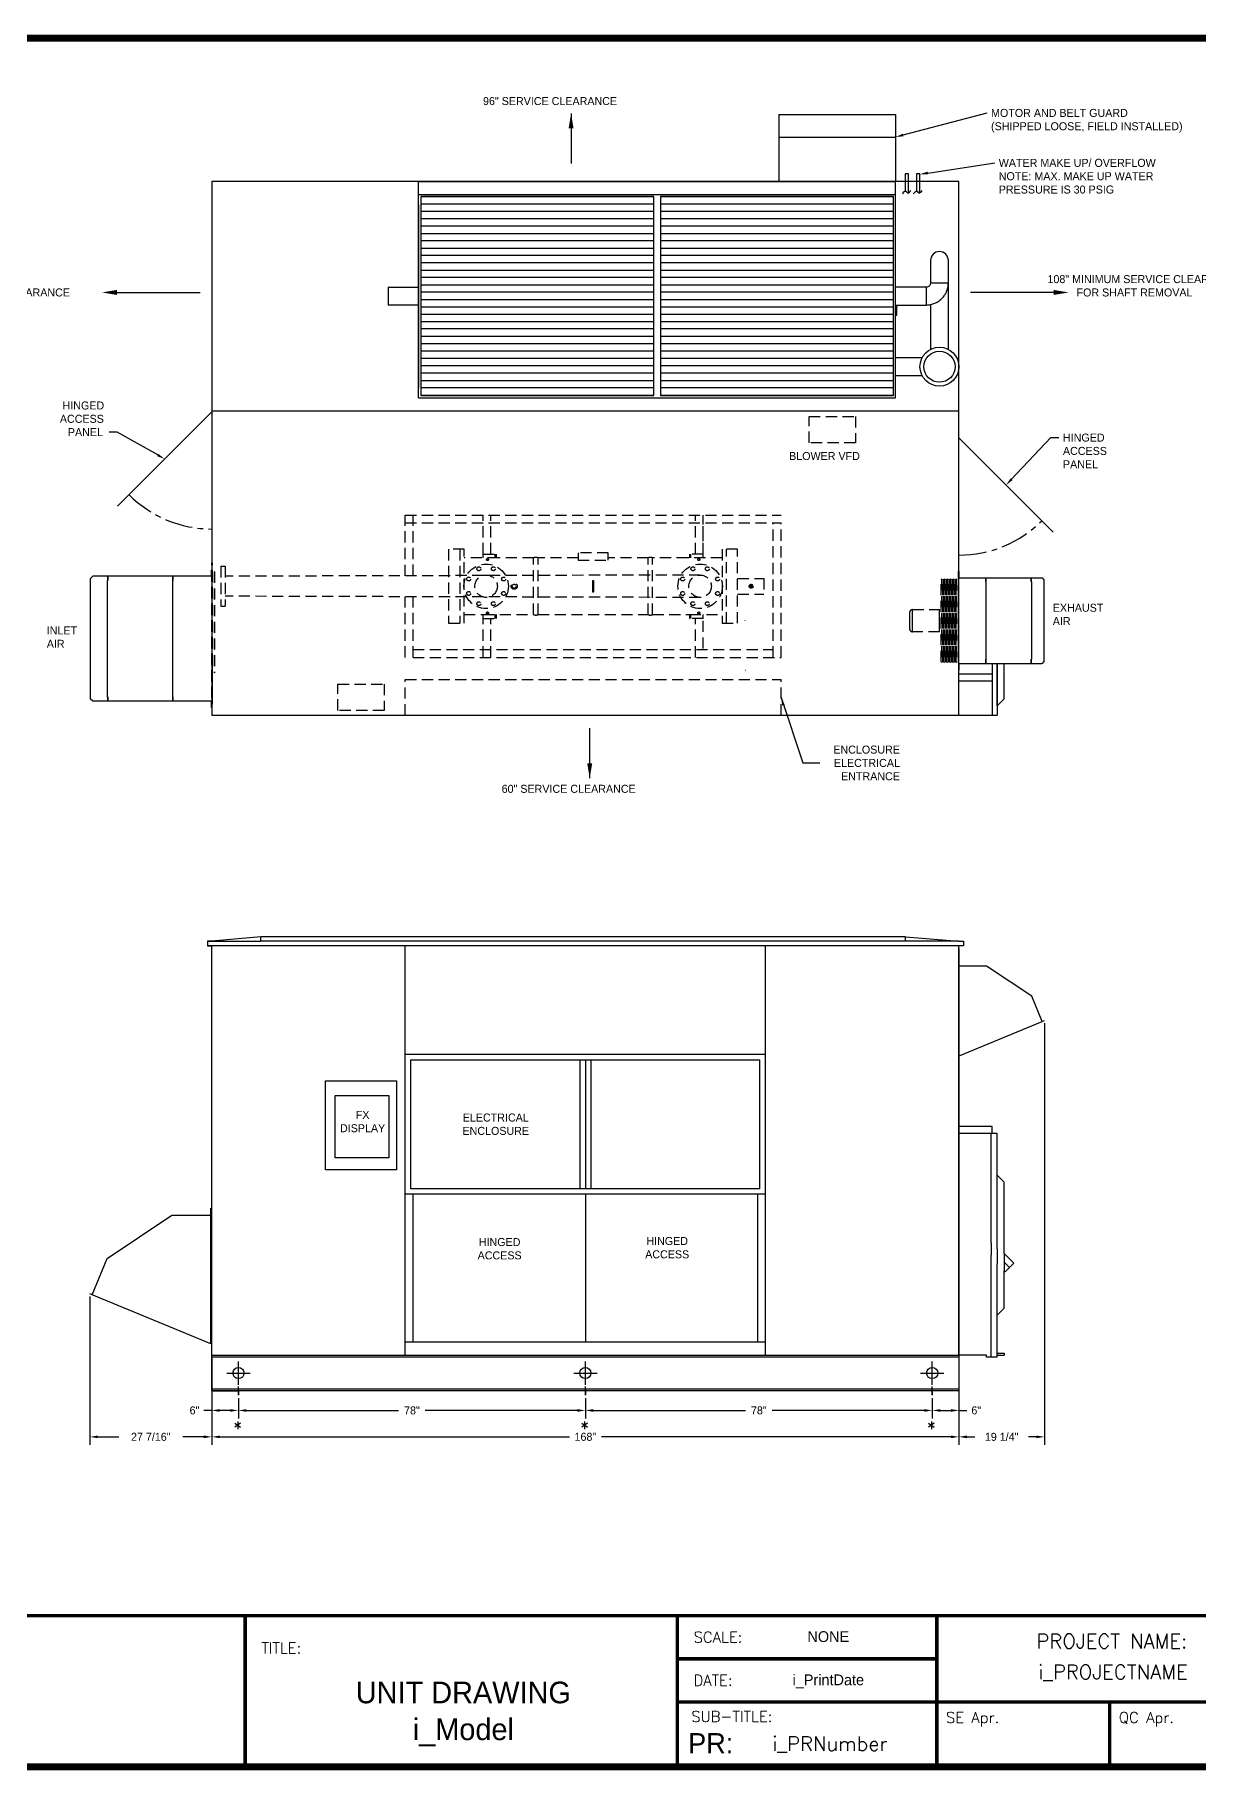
# Model space of a CAD drawing. Header units: inches. Extents: x -268 to 373, y -127 to 277.
# Drawn here: x -51.3 to 210.4, y -118.4 to 272 of the extents above; entities that cross this region are included whole.
import ezdxf
from ezdxf.enums import TextEntityAlignment as Align

# ---------------------------------------------------------------- set-up
doc = ezdxf.new("R2010")
doc.units = ezdxf.units.IN
doc.header["$MEASUREMENT"] = 0
doc.linetypes.add('CENTER', pattern=[2, 1.25, -0.25, 0.25, -0.25])
doc.linetypes.add('HIDDEN', pattern=[0.375, 0.25, -0.125])
doc.layers.get('0').update_dxf_attribs({"color": 10})
doc.styles.add('ROMANS', font='romans.shx', dxfattribs={"height": 0.125})
doc.styles.add('SIMPLEX', font='SIMPLEX')
doc.dimstyles.new('STANDARD$0', dxfattribs={"dimtxt": 1, "dimasz": 1, "dimexe": 0.5, "dimexo": 0.5, "dimgap": 1, "dimtad": 0, "dimtih": 1, "dimtoh": 1, "dimdec": 6, "dimzin": 0, "dimdsep": 46, "dimlunit": 5, "dimtxsty": 'Standard', "dimcen": -0.0625, "dimadec": 0, "dimazin": 0, "dimtfac": 1, "dimtdec": 4, "dimtofl": 0, "dimtmove": 0, "dimatfit": 3, "dimfxl": 1, "dimtolj": 1, "dimtzin": 0, "dimarcsym": 0})

# ---------------------------------------------------------------- blocks, each defined once
blk = doc.blocks.new('*D17')
at = {"color": 0, "lineweight": -2, "ltscale": 5}
for p, q in [((156.54, 66.44), (156.54, -45.21)), ((175.78, 49.62), (175.78, -45.21)), ((158.34, -43.41), (160.16, -43.41)), ((173.98, -43.41), (172.16, -43.41))]:
    blk.add_line(p, q, dxfattribs=at)
at = {"color": 0, "ltscale": 5}
for points in [[(158.34, -43.11), (158.34, -43.71), (156.54, -43.41)], [(173.98, -43.11), (173.98, -43.71), (175.78, -43.41)]]:
    blk.add_solid(points, dxfattribs=at)
at = {"color": 0, "ltscale": 5, "insert": (166.16, -43.41), "char_height": 1.8, "attachment_point": 5}
blk.add_mtext('\\A1;19 1/4"', dxfattribs=at)
blk = doc.blocks.new('*D18')
at = {"color": 0, "lineweight": -2, "ltscale": 5}
for p, q in [((-38.9, -11.84), (-38.9, -45.21)), ((-11.46, -25.69), (-11.46, -45.21)), ((-37.1, -43.41), (-32.38, -43.41)), ((-13.26, -43.41), (-17.98, -43.41))]:
    blk.add_line(p, q, dxfattribs=at)
at = {"color": 0, "ltscale": 5}
for points in [[(-37.1, -43.11), (-37.1, -43.71), (-38.9, -43.41)], [(-13.26, -43.11), (-13.26, -43.71), (-11.46, -43.41)]]:
    blk.add_solid(points, dxfattribs=at)
at = {"color": 0, "ltscale": 5, "insert": (-25.18, -43.41), "char_height": 1.8, "attachment_point": 5}
blk.add_mtext('\\A1;27 7/16"', dxfattribs=at)

msp = doc.modelspace()

# ---------------------------------------------------------------- linework, layer by layer
at = {"color": 1, "ltscale": 5}
for p, q in [((69.33554, 254.25286), (69.33554, 242.97042)), ((156.54495, 238.90519), (-11.45505, 238.90519)), ((-11.45505, 238.90519), (-11.45505, 118.90519)), ((145.22387, 240.6838), (144.49229, 240.6838)), ((144.49229, 240.6838), (144.49229, 236.75221)), ((145.22387, 236.3858), (145.22387, 240.6838)), ((147.74822, 240.6838), (147.01665, 240.6838)), ((147.01665, 240.6838), (147.01665, 236.75221)), ((147.74822, 236.3858), (147.74822, 240.6838)), ((156.54495, 118.90519), (156.54495, 238.90519)), ((-34.33153, 213.98388), (-14.05784, 213.98388)), ((179.42143, 213.98388), (159.14774, 213.98388)), ((-11.45505, 187.14908), (-32.66825, 165.93587)), ((156.54495, 187.28019), (-11.45505, 187.28019)), ((156.54495, 181.28019), (177.75815, 160.06699)), ((-38.7095, 149.67271), (-38.30622, 150.10921)), ((-38.7095, 122.54571), (-38.7095, 149.67271)), ((-38.30622, 150.10921), (-38.2494, 150.10921)), ((-11.51855, 150.17171), (-38.19074, 150.17171)), ((-34.88119, 123.04671), (-34.88119, 149.17171)), ((-34.88082, 123.04671), (-34.88082, 149.17171)), ((-34.83231, 150.10821), (-34.83231, 149.17171)), ((-34.83195, 150.10821), (-34.83231, 150.10821)), ((-34.83231, 149.17171), (-34.83195, 149.17171)), ((-34.83195, 149.17171), (-34.83195, 150.10821)), ((-20.25236, 123.04671), (-20.25236, 149.17171)), ((-20.2518, 123.04671), (-20.2518, 149.17171)), ((-20.234, 150.10821), (-20.234, 149.17171)), ((-20.23345, 150.10821), (-20.23345, 150.10921)), ((-20.23345, 149.17171), (-20.23345, 150.10821)), ((-11.51855, 150.17171), (-11.51855, 151.60921)), ((-11.51855, 150.17171), (-11.51855, 150.10921)), ((-11.45505, 151.60921), (-11.51755, 151.60921)), ((-11.51755, 150.17271), (-11.51755, 151.60921)), ((-11.51755, 150.17271), (-11.45505, 150.17271)), ((-11.45505, 150.17271), (-11.45505, 151.60921)), ((-11.45505, 150.17271), (-11.45505, 122.04571)), ((156.4887, 149.88002), (156.4887, 151.31652)), ((156.4887, 151.31652), (156.5512, 151.31652)), ((156.5512, 149.88002), (156.4887, 149.88002)), ((156.4887, 149.88002), (156.4887, 130.50302)), ((156.5512, 149.88002), (156.5512, 151.31652)), ((156.5522, 151.31652), (156.5522, 149.87902)), ((156.5522, 149.87902), (156.5522, 149.81652)), ((156.5522, 149.81652), (175.14044, 149.81652)), ((156.5522, 149.81552), (162.61281, 149.81552)), ((162.61281, 149.81552), (162.61281, 149.81652)), ((162.61281, 148.87902), (162.61281, 149.81552)), ((162.61337, 149.81552), (172.7974, 149.81552)), ((162.61337, 149.81552), (162.61337, 148.87902)), ((162.63117, 148.87902), (162.63117, 131.50402)), ((162.63172, 148.87902), (162.63172, 131.50402)), ((172.7974, 148.87902), (172.7974, 149.81552)), ((172.7974, 149.81552), (172.79777, 149.81552)), ((172.79777, 148.87902), (172.7974, 148.87902)), ((172.79777, 149.81552), (175.14137, 149.81552)), ((172.79777, 149.81552), (172.79777, 148.87902)), ((172.84627, 148.87902), (172.84627, 131.50402)), ((172.84664, 148.87902), (172.84664, 131.50402)), ((175.14137, 149.81552), (175.19911, 149.81552)), ((175.1991, 149.81652), (175.25593, 149.81652)), ((175.25593, 149.81652), (175.6592, 149.38002)), ((175.6592, 149.38002), (175.6592, 131.00302)), ((-11.26755, 121.42141), (-11.26755, 131.42141)), ((108.4887, 129.06652), (108.5512, 129.06652)), ((156.5512, 130.50302), (156.4887, 130.50302)), ((156.4887, 130.50302), (156.4887, 129.06652)), ((156.4887, 129.06652), (156.5512, 129.06652)), ((156.5512, 130.50302), (156.5512, 129.06652)), ((156.5522, 130.56752), (162.61281, 130.56752)), ((156.5522, 130.50402), (156.5522, 130.56652)), ((156.5522, 130.56652), (175.14044, 130.56652)), ((156.5522, 130.50402), (156.5522, 129.06652)), ((162.61281, 131.50402), (162.61281, 130.56752)), ((162.61281, 130.56752), (162.61281, 130.56652)), ((162.61337, 130.56752), (162.61337, 131.50402)), ((162.61337, 130.56752), (172.7974, 130.56752)), ((172.7974, 131.50402), (172.7974, 130.56752)), ((172.79777, 131.50402), (172.7974, 131.50402)), ((172.7974, 130.56752), (172.79777, 130.56752)), ((172.79777, 130.56752), (172.79777, 131.50402)), ((172.79777, 130.56752), (175.14137, 130.56752)), ((175.14137, 130.56752), (175.19911, 130.56752)), ((175.25593, 130.56652), (175.1991, 130.56652)), ((175.6592, 131.00302), (175.25593, 130.56652)), ((-38.30622, 122.10921), (-38.7095, 122.54571)), ((-38.2494, 122.10921), (-38.30622, 122.10921)), ((-38.19166, 122.11021), (-38.2494, 122.11021)), ((-38.19074, 122.04671), (-38.19074, 122.10921)), ((-11.51855, 122.04671), (-38.19074, 122.04671)), ((-34.83231, 122.11021), (-34.83231, 123.04671)), ((-34.83231, 123.04671), (-34.83195, 123.04671)), ((-34.83195, 122.11021), (-34.83231, 122.11021)), ((-34.83195, 123.04671), (-34.83195, 122.11021)), ((-20.234, 122.11021), (-20.234, 123.04671)), ((-20.23345, 123.04671), (-20.23345, 122.11021)), ((-20.23345, 122.11021), (-20.23345, 122.10921)), ((-11.51855, 122.04671), (-11.51855, 122.10921)), ((-11.51855, 120.60921), (-11.51855, 122.04671)), ((-11.51755, 122.04571), (-11.45505, 122.04571)), ((-11.51755, 122.04571), (-11.51755, 120.60921)), ((-11.45505, 122.04571), (-11.45505, 120.60921)), ((-11.45505, 120.60921), (-11.51755, 120.60921)), ((-11.45505, 118.90519), (156.54495, 118.90519)), ((-11.45505, 118.90519), (156.54495, 118.90519)), ((73.52432, 104.70319), (73.52432, 115.98563)), ((-11.45505, 68.06058), (-12.45505, 68.06058)), ((-12.45505, 68.06058), (-12.45505, 67.06058)), ((-12.45505, 68.06058), (-0.45505, 68.06058)), ((-12.45505, 67.06058), (-11.45505, 67.06058)), ((157.54495, 67.06058), (-12.45505, 67.06058)), ((-0.45505, 69.06058), (-11.45505, 68.06058)), ((-11.45505, -25.06442), (-11.45505, 67.06058)), ((-0.45505, 68.06058), (-0.45505, 69.06058)), ((144.54495, 69.06058), (-0.45505, 69.06058)), ((144.54495, 68.06058), (-0.45505, 68.06058)), ((32.04495, -25.06442), (32.04495, 67.06058)), ((113.04495, -25.06442), (113.04495, 67.06058)), ((144.54495, 68.06058), (144.54495, 69.06058)), ((144.54495, 69.06058), (156.54495, 68.06058)), ((156.54495, 68.06058), (144.54495, 68.06058)), ((156.54495, 68.06058), (157.54495, 68.06058)), ((156.54495, -25.06442), (156.54495, 67.06058)), ((157.54495, 68.06058), (157.54495, 67.06058)), ((162.73156, 62.49371), (156.67095, 62.49371)), ((172.9156, 55.68896), (162.73156, 62.49371)), ((175.25919, 50.03102), (172.9156, 55.68896)), ((156.60745, 42.30521), (175.25919, 50.03102)), ((175.37468, 50.08085), (175.77795, 50.2479)), ((32.04495, 42.64659), (113.04495, 42.64659)), ((33.29495, 41.39659), (111.79495, 41.39659)), ((33.29495, 12.39659), (33.29495, 41.39659)), ((71.29495, 41.39659), (71.29495, 12.39659)), ((72.54495, 41.39659), (72.54495, 12.39659)), ((73.79495, 41.39659), (73.79495, 12.39659)), ((111.79495, 12.39659), (111.79495, 41.39659)), ((111.79495, 12.39659), (33.29495, 12.39659)), ((-11.64255, 6.56308), (-11.64255, 7.99958)), ((113.04495, 11.14659), (32.04495, 11.14659)), ((33.79495, -22.06442), (33.79495, 11.14659)), ((111.29495, -22.06442), (111.29495, 11.14659)), ((-35.01889, -3.31795), (-20.42095, 6.43608)), ((-20.42095, 6.43608), (-11.70605, 6.43608)), ((-11.70605, 6.43608), (-11.70505, 6.43608)), ((-11.64255, 6.43608), (-11.70505, 6.43608)), ((-11.64255, -22.50242), (-11.64255, 6.43608)), ((-38.37824, -11.42814), (-35.01889, -3.31795)), ((-38.49372, -11.3783), (-38.897, -11.21126)), ((-38.4369, -11.40384), (-38.37824, -11.42814)), ((-11.70605, -22.47612), (-38.37824, -11.42814)), ((-11.64255, -22.50242), (-11.70505, -22.50242)), ((32.04495, -22.06442), (113.04495, -22.06442)), ((-11.45505, -25.06442), (156.54495, -25.06442)), ((-11.45505, -33.06442), (-11.45505, -25.06442)), ((-11.45505, -25.43942), (156.54495, -25.43942)), ((156.54495, -25.06442), (156.54495, -33.06442)), ((156.54495, -32.68942), (-11.45505, -32.68942)), ((156.54495, -33.06442), (-11.45505, -33.06442)), ((-11.45505, -33.06442), (-5.45505, -33.06442)), ((-11.45505, -33.68942), (-11.45505, -39.26802)), ((-11.45505, -34.31442), (-11.45505, -45.20749)), ((-5.45505, -34.06442), (-5.45505, -32.06442)), ((-5.45505, -33.06442), (-5.45505, -34.06442)), ((-5.45505, -34.68942), (-5.45505, -39.26802)), ((72.54495, -34.06442), (72.54495, -32.06442)), ((72.54495, -33.06442), (72.54495, -34.06442)), ((72.54495, -34.68942), (72.54495, -39.26802)), ((150.54495, -34.06442), (150.54495, -32.06442)), ((156.54495, -33.06442), (150.54495, -33.06442)), ((150.54495, -33.06442), (150.54495, -34.06442)), ((150.54495, -34.68942), (150.54495, -39.26802)), ((156.54495, -33.68942), (156.54495, -39.26802)), ((156.54495, -34.31442), (156.54495, -45.20749)), ((-11.45505, -37.46802), (-13.25505, -37.46802)), ((-7.25505, -37.46802), (-9.65505, -37.46802)), ((-5.45505, -35.31442), (-5.45505, -39.26802)), ((-3.65505, -37.46802), (30.54495, -37.46802)), ((70.74495, -37.46802), (36.54495, -37.46802)), ((72.54495, -35.31442), (72.54495, -39.26802)), ((74.34495, -37.46802), (108.54495, -37.46802)), ((148.74495, -37.46802), (114.54495, -37.46802)), ((150.54495, -35.31442), (150.54495, -39.26802)), ((152.34495, -37.46802), (154.74495, -37.46802)), ((156.54495, -37.46802), (158.34495, -37.46802)), ((-9.65505, -43.40749), (68.94495, -43.40749)), ((154.74495, -43.40749), (76.14495, -43.40749))]:
    msp.add_line(p, q, dxfattribs=at)
at = {"color": 1, "linetype": 'Continuous'}
for p, q in [((116.06091, 254.03019), (116.06091, 248.93919)), ((116.06091, 254.03019), (142.31091, 254.03019)), ((142.31091, 254.03019), (142.31091, 248.93919)), ((116.06091, 248.93919), (142.31091, 248.93919)), ((116.06091, 248.93919), (116.06091, 238.90519)), ((142.31091, 248.93919), (142.31091, 238.90519)), ((35.06091, 238.90519), (142.31091, 238.90519)), ((35.06091, 236.03019), (35.06091, 238.90519)), ((142.31091, 236.03019), (142.31091, 238.90519)), ((35.06091, 233.78019), (35.06091, 236.03019)), ((35.06091, 236.03019), (142.31091, 236.03019)), ((87.93591, 235.53019), (35.56091, 235.53019)), ((35.56091, 235.53019), (35.56091, 190.78019)), ((87.93591, 235.46005), (35.58417, 235.46005)), ((87.93591, 190.78019), (87.93591, 235.53019)), ((141.81091, 235.53019), (89.43591, 235.53019)), ((89.43591, 235.53019), (89.43591, 190.78019)), ((141.81091, 235.46005), (89.45917, 235.46005)), ((141.81091, 190.78019), (141.81091, 235.53019)), ((142.31091, 233.78019), (142.31091, 236.03019)), ((35.07691, 233.78019), (35.06091, 233.78019)), ((35.06091, 192.53019), (35.06091, 233.78019)), ((35.07691, 192.53019), (35.07691, 233.78019)), ((87.93591, 233.86005), (35.58417, 233.86005)), ((87.93591, 232.17117), (35.58417, 232.17117)), ((87.93591, 230.57117), (35.58417, 230.57117)), ((141.81091, 233.86005), (89.45917, 233.86005)), ((141.81091, 232.17117), (89.45917, 232.17117)), ((141.81091, 230.57117), (89.45917, 230.57117)), ((142.29491, 233.78019), (142.31091, 233.78019)), ((142.29491, 192.53019), (142.29491, 233.78019)), ((142.31091, 192.53019), (142.31091, 233.78019)), ((87.93591, 228.88228), (35.58417, 228.88228)), ((87.93591, 227.19339), (35.58417, 227.19339)), ((141.81091, 228.88228), (89.45917, 228.88228)), ((141.81091, 227.19339), (89.45917, 227.19339)), ((87.93591, 225.59339), (35.58417, 225.59339)), ((87.93591, 223.9045), (35.58417, 223.9045)), ((141.81091, 225.59339), (89.45917, 225.59339)), ((141.81091, 223.9045), (89.45917, 223.9045)), ((87.93591, 222.3045), (35.58417, 222.3045)), ((87.93591, 220.61561), (35.58417, 220.61561)), ((87.93591, 218.92672), (35.58417, 218.92672)), ((141.81091, 222.3045), (89.45917, 222.3045)), ((141.81091, 220.61561), (89.45917, 220.61561)), ((141.81091, 218.92672), (89.45917, 218.92672)), ((150.16991, 221.17111), (150.16991, 218.17111)), ((154.16991, 218.17111), (154.16991, 221.17111)), ((28.18591, 215.15519), (28.18591, 211.15511)), ((28.18591, 215.15519), (35.06091, 215.15519)), ((87.93591, 217.32672), (35.58417, 217.32672)), ((87.93591, 215.63783), (35.58417, 215.63783)), ((141.81091, 217.32672), (89.45917, 217.32672)), ((141.81091, 215.63783), (89.45917, 215.63783)), ((149.18591, 215.15519), (142.31091, 215.15519)), ((149.18591, 215.15519), (149.18591, 211.15511)), ((150.16991, 218.17111), (150.16991, 216.17111)), ((150.16991, 216.17111), (154.16999, 216.17111)), ((154.16991, 216.17111), (154.16991, 218.17111)), ((154.16991, 201.17144), (154.16991, 216.17111)), ((35.06091, 211.15519), (28.18591, 211.15519)), ((87.93591, 214.03783), (35.58417, 214.03783)), ((87.93591, 212.34894), (35.58417, 212.34894)), ((141.81091, 214.03783), (89.45917, 214.03783)), ((141.81091, 212.34894), (89.45917, 212.34894)), ((142.31091, 211.15519), (149.18591, 211.15519)), ((142.56091, 210.90519), (142.31091, 210.90519)), ((142.56091, 208.90519), (142.56091, 210.90519)), ((150.16991, 211.25675), (150.16991, 201.17134)), ((87.93591, 210.66005), (35.58417, 210.66005)), ((87.93591, 209.06005), (35.58417, 209.06005)), ((87.93591, 207.37117), (35.58417, 207.37117)), ((141.81091, 210.66005), (89.45917, 210.66005)), ((141.81091, 209.06005), (89.45917, 209.06005)), ((141.81091, 207.37117), (89.45917, 207.37117)), ((142.31091, 208.90519), (142.56091, 208.90519)), ((87.93591, 205.77117), (35.58417, 205.77117)), ((87.93591, 204.08228), (35.58417, 204.08228)), ((141.81091, 205.77117), (89.45917, 205.77117)), ((141.81091, 204.08228), (89.45917, 204.08228)), ((87.93591, 202.39339), (35.58417, 202.39339)), ((87.93591, 200.79339), (35.58417, 200.79339)), ((87.93591, 199.1045), (35.58417, 199.1045)), ((141.81091, 202.39339), (89.45917, 202.39339)), ((141.81091, 200.79339), (89.45917, 200.79339)), ((141.81091, 199.1045), (89.45917, 199.1045)), ((148.27885, 199.28019), (142.31091, 199.28019)), ((87.93591, 197.5045), (35.58417, 197.5045)), ((87.93591, 195.81561), (35.58417, 195.81561)), ((141.81091, 197.5045), (89.45917, 197.5045)), ((141.81091, 195.81561), (89.45917, 195.81561)), ((142.31091, 195.28019), (148.27885, 195.28019)), ((35.06091, 190.28019), (35.06091, 192.53019)), ((35.07691, 192.53019), (35.06091, 192.53019)), ((87.93591, 194.12672), (35.58417, 194.12672)), ((87.93591, 192.52672), (35.58417, 192.52672)), ((141.81091, 194.12672), (89.45917, 194.12672)), ((141.81091, 192.52672), (89.45917, 192.52672)), ((142.29491, 192.53019), (142.31091, 192.53019)), ((142.31091, 190.28019), (142.31091, 192.53019)), ((35.06091, 190.28019), (142.31091, 190.28019)), ((35.56091, 190.78019), (87.93591, 190.78019)), ((87.93591, 190.83783), (35.58417, 190.83783)), ((89.43591, 190.78019), (141.81091, 190.78019)), ((141.81091, 190.83783), (89.45917, 190.83783))]:
    msp.add_line(p, q, dxfattribs=at)
at = {"color": 1, "linetype": 'HIDDEN', "ltscale": 10}
for p, q in [((122.88376, 186.10925), (133.26354, 186.10925)), ((122.88376, 180.18227), (122.88376, 186.10925)), ((133.26354, 186.10925), (133.26354, 180.18227)), ((133.26354, 180.18227), (122.88376, 180.18227)), ((32.04495, 163.90519), (116.54495, 163.90519)), ((32.04495, 150.25871), (32.04495, 163.90519)), ((32.04495, 162.15519), (116.54495, 162.15519)), ((33.79495, 150.26318), (33.79495, 163.90519)), ((49.54495, 155.15519), (49.54495, 163.90519)), ((51.29495, 155.15519), (51.29495, 163.90519)), ((97.29495, 155.15519), (97.29495, 163.90519)), ((99.04495, 154.28019), (99.04495, 163.90519)), ((99.04495, 155.15519), (99.04495, 163.90519)), ((114.79495, 131.90519), (114.79495, 162.15519)), ((116.54495, 131.90519), (116.54495, 162.15519)), ((41.79495, 156.21769), (41.79495, 139.59269)), ((45.29495, 156.21769), (41.79495, 156.21769)), ((44.29495, 156.21769), (44.29495, 139.59269)), ((45.29495, 139.59269), (45.29495, 156.21769)), ((103.29495, 156.21769), (103.29495, 139.59269)), ((106.79495, 156.21769), (103.29495, 156.21769)), ((104.29495, 139.59269), (104.29495, 156.21769)), ((106.79495, 139.59269), (106.79495, 156.21769)), ((-11.45505, 126.42141), (-11.45505, 153.17141)), ((-11.26755, 153.17141), (-11.45505, 153.17141)), ((-11.26755, 126.42141), (-11.26755, 153.17141)), ((-9.45505, 152.40519), (-9.45505, 143.40519)), ((-9.45505, 152.40519), (-8.45505, 152.40519)), ((-8.45505, 152.40519), (-8.45505, 143.40519)), ((53.01395, 154.28019), (45.29495, 154.28019)), ((49.54495, 154.28019), (49.54495, 155.15519)), ((49.54495, 155.15519), (52.54495, 155.15519)), ((52.29495, 154.28019), (52.29495, 155.15519)), ((52.54495, 154.28019), (52.54495, 155.15519)), ((60.91995, 154.28019), (53.01395, 154.28019)), ((60.91995, 141.53019), (60.91995, 154.28019)), ((61.91995, 141.53019), (61.91995, 154.28019)), ((70.91995, 154.28019), (61.91995, 154.28019)), ((70.92245, 155.43519), (70.91995, 153.78019)), ((70.91995, 153.78019), (77.66995, 153.78019)), ((77.67245, 155.43519), (70.92245, 155.43519)), ((77.66995, 153.78019), (77.67245, 155.43519)), ((86.66995, 154.28019), (77.66995, 154.28019)), ((86.66995, 141.53019), (86.66995, 154.28019)), ((95.57595, 154.28019), (87.66995, 154.28019)), ((87.66995, 141.53019), (87.66995, 154.28019)), ((103.29495, 154.28019), (95.57595, 154.28019)), ((96.04495, 154.28019), (96.04495, 155.15519)), ((99.04495, 155.15519), (96.04495, 155.15519)), ((96.29495, 154.28019), (96.29495, 155.15519)), ((99.04495, 154.28019), (99.04495, 155.15519)), ((-11.45505, 122.75277), (-11.45505, 149.50277)), ((-11.26755, 149.50277), (-11.45505, 149.50277)), ((-11.26755, 122.75277), (-11.26755, 149.50277)), ((-10.83005, 151.17141), (-10.95505, 151.17141)), ((-10.95505, 151.17141), (-10.95505, 128.42141)), ((-10.83005, 151.17141), (-10.83005, 128.42141)), ((98.35745, 150.42819), (-8.45505, 150.15519)), ((74.16995, 149.15519), (74.16995, 146.65519)), ((74.41995, 149.15519), (74.16995, 149.15519)), ((74.41995, 146.65519), (74.41995, 149.15519)), ((106.79495, 149.65519), (112.67495, 149.65519)), ((112.67495, 149.65519), (112.67495, 146.15519)), ((152.57933, 130.87552), (152.57933, 149.43802)), ((152.63558, 149.43802), (152.63558, 130.87552)), ((152.91683, 130.87552), (152.91683, 149.43802)), ((152.97308, 149.43802), (152.97308, 130.87552)), ((153.25433, 130.87552), (153.25433, 149.43802)), ((153.31058, 149.43802), (153.31058, 130.87552)), ((153.59183, 130.87552), (153.59183, 149.43802)), ((153.64808, 149.43802), (153.64808, 130.87552)), ((153.92933, 130.87552), (153.92933, 149.43802)), ((153.98558, 149.43802), (153.98558, 130.87552)), ((154.26683, 130.87552), (154.26683, 149.43802)), ((154.32308, 149.43802), (154.32308, 130.87552)), ((154.60433, 130.87552), (154.60433, 149.43802)), ((154.66058, 149.43802), (154.66058, 130.87552)), ((154.94183, 130.87552), (154.94183, 149.43802)), ((154.99808, 149.43802), (154.99808, 130.87552)), ((155.27933, 130.87552), (155.27933, 149.43802)), ((155.33558, 149.43802), (155.33558, 130.87552)), ((155.61683, 130.87552), (155.61683, 149.43802)), ((155.67308, 149.43802), (155.67308, 130.87552)), ((155.95433, 130.87552), (155.95433, 149.43802)), ((156.01058, 149.43802), (156.01058, 130.87552)), ((156.54495, 149.66302), (156.4887, 149.66302)), ((156.4887, 130.65052), (156.4887, 149.66302)), ((156.54495, 130.65052), (156.54495, 149.66302)), ((98.35745, 145.38219), (-8.45505, 145.65519)), ((32.04495, 131.90519), (32.04495, 145.55168)), ((33.79495, 131.90519), (33.79495, 145.54721)), ((74.16995, 146.65519), (74.41995, 146.65519)), ((106.79495, 146.15519), (112.67495, 146.15519)), ((-9.45505, 143.40519), (-8.45505, 143.40519)), ((45.29495, 141.53019), (49.54495, 141.53019)), ((49.54495, 140.65519), (49.54495, 141.53019)), ((49.54495, 141.53019), (60.92012, 141.53019)), ((49.54495, 140.65519), (52.54495, 140.65519)), ((49.54495, 131.90519), (49.54495, 140.65519)), ((51.29495, 131.90519), (51.29495, 140.65519)), ((52.29495, 140.65519), (52.29495, 141.53019)), ((52.54495, 140.65519), (52.54495, 141.53019)), ((61.91995, 141.53019), (86.66995, 141.53019)), ((87.66995, 141.53019), (96.04495, 141.53019)), ((96.04495, 140.65519), (96.04495, 141.53019)), ((96.04495, 141.53019), (103.29495, 141.53019)), ((99.04495, 140.65519), (96.04495, 140.65519)), ((96.29495, 140.65519), (96.29495, 141.53019)), ((97.29495, 131.90519), (97.29495, 140.65519)), ((99.04495, 140.65519), (99.04495, 141.53019)), ((99.04495, 133.90519), (99.04495, 141.53019)), ((145.4637, 141.98489), (145.4637, 140.15677)), ((146.1387, 142.65989), (152.2137, 142.65989)), ((146.1387, 140.15677), (146.1387, 142.65989)), ((152.2137, 140.15677), (152.2137, 142.65989)), ((-11.45505, 139.79409), (-11.45505, 139.79873)), ((-11.45505, 139.79873), (-11.45505, 139.79641)), ((-11.45505, 139.79641), (-11.45505, 139.77785)), ((-11.45505, 139.79641), (-11.45505, 139.79409)), ((-11.45505, 139.77785), (-11.45505, 139.78713)), ((-11.45505, 139.78713), (-11.45505, 139.78713)), ((-11.45505, 139.78713), (-11.45505, 139.77785)), ((41.79495, 139.59269), (45.29495, 139.59269)), ((103.29495, 139.59269), (106.79495, 139.59269)), ((108.4887, 140.15677), (108.4887, 140.19152)), ((108.4887, 140.15677), (108.4887, 140.15677)), ((145.4637, 140.15677), (145.4637, 138.32864)), ((146.1387, 137.65364), (146.1387, 140.15677)), ((152.2137, 137.65364), (146.1387, 137.65364)), ((152.2137, 137.65364), (152.2137, 140.15677)), ((156.4887, 140.15677), (156.4887, 140.19152)), ((156.4887, 140.15677), (156.4887, 140.15677)), ((-11.45505, 136.12777), (-11.45505, 136.10921)), ((33.79495, 133.65519), (114.79495, 133.65519)), ((33.79495, 131.90519), (116.54495, 131.90519)), ((156.54495, 130.65052), (156.4887, 130.65052)), ((-11.26755, 126.42141), (-11.45505, 126.42141)), ((-10.83005, 128.42141), (-10.95505, 128.42141)), ((32.04495, 126.90519), (116.54495, 126.90519)), ((32.04495, 118.90519), (32.04495, 126.90519)), ((116.54495, 118.90519), (116.54495, 126.90519)), ((-11.26755, 122.75277), (-11.45505, 122.75277)), ((-11.64255, -21.40817), (-11.64255, 5.34183)), ((-11.64255, -21.40817), (-11.64255, 5.34183)), ((-11.45505, 5.34183), (-11.64255, 5.34183)), ((-11.64255, -21.40817), (-11.64255, 5.34183)), ((-11.45505, 5.34183), (-11.64255, 5.34183)), ((-11.45505, -21.40817), (-11.45505, 5.34183)), ((-11.45505, -21.40817), (-11.45505, 5.34183)), ((-11.45505, -21.40817), (-11.45505, 5.34183)), ((-11.64255, -8.03317), (-11.64255, -7.99619)), ((-11.64255, -8.03317), (-11.64255, -7.99619)), ((-11.64255, -8.03317), (-11.64255, -7.99619)), ((-11.64255, -8.03317), (-11.64255, -8.03317)), ((-11.64255, -8.03317), (-11.64255, -8.03317)), ((-11.64255, -8.03317), (-11.64255, -8.03317)), ((-11.45505, -21.40817), (-11.64255, -21.40817)), ((-11.45505, -21.40817), (-11.64255, -21.40817)), ((-11.45505, -21.40817), (-11.64255, -21.40817)), ((47.79495, -25.06442), (97.29495, -25.06442)), ((47.79495, -25.06442), (97.29495, -25.06442))]:
    msp.add_line(p, q, dxfattribs=at)
at = {"color": 1}
for p, q in [((164.01284, 130.56752), (164.01284, 118.90519)), ((165.12378, 130.56752), (165.12378, 118.90519)), ((165.12378, 121.03988), (165.12378, 130.56752)), ((166.69597, 122.61207), (166.69597, 130.56752)), ((164.01284, 128.11472), (156.54495, 128.11472)), ((164.01284, 126.54254), (156.54495, 126.54254)), ((166.69597, 122.61207), (165.12378, 121.03988)), ((108.54495, 118.90519), (117.12378, 118.90519)), ((156.54495, 118.90519), (165.12378, 118.90519)), ((164.01284, 26.38046), (156.54495, 26.38046)), ((165.12378, 24.85253), (156.54495, 24.85253)), ((163.77891, 0.21179), (163.77891, 24.85253)), ((164.01284, 24.85253), (164.01284, 26.38046)), ((165.12378, -1.13307), (165.12378, 24.85253)), ((166.69597, 13.84722), (165.12378, 15.41941)), ((166.69597, -2.15308), (166.69597, 13.84722)), ((163.77891, 0.21179), (163.77891, -2.56747)), ((163.77891, -25.45747), (163.77891, -2.56747)), ((165.12378, -1.13307), (165.12378, -4.47186)), ((168.91186, -4.36897), (166.69597, -2.15308)), ((166.69597, -2.15308), (166.69597, -6.04405)), ((165.12378, -25.45747), (165.12378, -4.47186)), ((167.93911, -5.34172), (166.69597, -4.09857)), ((166.69597, -14.45215), (166.69597, -6.04405)), ((166.96637, -6.31446), (166.69597, -6.04405)), ((168.91186, -4.36897), (166.96637, -6.31446)), ((166.69597, -14.45215), (165.12378, -16.02434)), ((-5.45505, -31.68942), (-5.45505, -26.43942)), ((72.54495, -31.68942), (72.54495, -26.43942)), ((150.54495, -31.68942), (150.54495, -26.43942)), ((162.7655, -25.06442), (156.54495, -25.06442)), ((162.7655, -25.45747), (162.7655, -25.06442)), ((165.12378, -25.45747), (162.7655, -25.45747)), ((165.12378, -24.59296), (166.69597, -24.59296)), ((165.12378, -25.06442), (166.69597, -25.06442)), ((166.69597, -24.59296), (166.69597, -25.06442)), ((-8.08005, -29.06442), (-2.83005, -29.06442)), ((69.91995, -29.06442), (75.16995, -29.06442)), ((147.91995, -29.06442), (153.16995, -29.06442))]:
    msp.add_line(p, q, dxfattribs=at)
at = {"ltscale": 5}
for p, q in [((116.54495, 122.90519), (121.48176, 108.16487)), ((121.48176, 108.16487), (125.27591, 108.16487)), ((14.09506, 36.63092), (30.09506, 36.63092)), ((14.09506, 16.63092), (14.09506, 36.63092)), ((30.09506, 36.63092), (30.09506, 18.63092)), ((16.3164, 33.33816), (28.3164, 33.33816)), ((16.3164, 19.33816), (16.3164, 33.33816)), ((28.3164, 33.33816), (28.3164, 19.33816)), ((30.09506, 16.63092), (14.09506, 16.63092)), ((28.3164, 19.33816), (16.3164, 19.33816)), ((30.09506, 18.63092), (30.09506, 16.63092)), ((72.54495, 11.14659), (72.54495, -22.06442))]:
    msp.add_line(p, q, dxfattribs=at)
at = {"lineweight": 30}
for p, q in [((-3.95055, -117.62395), (-3.95055, -83.60395)), ((93.24945, -83.60395), (287.64945, -83.60395)), ((93.24945, -117.62395), (93.24945, -83.60395)), ((151.56945, -83.60395), (151.56945, -117.62395)), ((151.56945, -93.32395), (93.24945, -93.32395)), ((287.64945, -103.04395), (93.24945, -103.04395)), ((190.44945, -103.04395), (190.44945, -117.62395))]:
    msp.add_line(p, q, dxfattribs=at)
at = {"const_width": 1.5552}
msp.add_lwpolyline([(-256.67055, -117.62395), (365.40945, -117.62395), (365.40945, 271.17605), (-256.67055, 271.17605), (-256.67055, -117.62395)], dxfattribs=at)
at = {"color": 1, "ltscale": 5}
for points in [[(144.01957, 249.3977), (162.87503, 254.36449)], [(149.52508, 240.84602), (164.60322, 243.13417)], [(-23.62898, 177.42762), (-32.72343, 182.5637), (-34.52343, 182.5637)], [(168.38851, 171.98123), (177.24207, 181.3407), (179.04207, 181.3407)]]:
    msp.add_lwpolyline(points, dxfattribs=at)
at = {"color": 1, "linetype": 'HIDDEN', "ltscale": 10}
for points in [[(-11.45505, 136.12777), (-11.45505, 136.12545), (-11.45505, 136.13009)], [(-11.45505, 136.10921), (-11.45505, 136.11849), (-11.45505, 136.11849)], [(16.90517, 125.91764), (27.28495, 125.91764), (27.28495, 119.99066), (16.90517, 119.99066)]]:
    msp.add_lwpolyline(points, close=True, dxfattribs=at)
at = {"lineweight": 30, "const_width": 0.7776}
for points in [[(365.40945, -83.60395), (-101.15055, -83.60395), (-101.15055, -117.62395)], [(-3.95055, -83.60395), (-3.95055, -117.62395)], [(93.24945, -83.60395), (93.24945, -117.62395)], [(151.56945, -83.60395), (151.56945, -117.62395)], [(151.56945, -93.32395), (93.24945, -93.32395)], [(287.64945, -103.04395), (93.24945, -103.04395)], [(190.44945, -103.04395), (190.44945, -117.62395)]]:
    msp.add_lwpolyline(points, dxfattribs=at)
at = {"color": 1, "linetype": 'Continuous'}
for radius in [4.375, 3.5]:
    msp.add_circle((152.16995, 197.28019), radius, dxfattribs=at)
at = {"color": 1, "linetype": 'HIDDEN', "ltscale": 10}
for centre, radius in [((50.23245, 147.90519), 5), ((48.60645, 151.83119), 0.44), ((50.54495, 153.90519), 0.225), ((51.85845, 151.83119), 0.44), ((98.35745, 147.90519), 5), ((96.73145, 151.83119), 0.44), ((98.04495, 153.90519), 0.225), ((99.98345, 151.83119), 0.44), ((46.30645, 149.53119), 0.44), ((50.23245, 147.90519), 2.523), ((54.15845, 149.53119), 0.44), ((56.54495, 147.90519), 0.6875), ((56.54495, 147.90519), 0.45), ((94.43145, 149.53119), 0.44), ((98.35745, 147.90519), 2.523), ((102.28345, 149.53119), 0.44), ((109.82495, 147.90519), 0.4375), ((46.30645, 146.27919), 0.44), ((54.15845, 146.27919), 0.44), ((94.43145, 146.27919), 0.44), ((102.28345, 146.27919), 0.44), ((109.82495, 147.90519), 0.2075), ((48.60645, 143.97919), 0.44), ((50.54495, 141.90519), 0.225), ((51.85845, 143.97919), 0.44), ((96.73145, 143.97919), 0.44), ((98.04495, 141.90519), 0.225), ((99.98345, 143.97919), 0.44)]:
    msp.add_circle(centre, radius, dxfattribs=at)
at = {"color": 1, "ltscale": 5}
for centre in [(-5.45505, -29.06442), (72.54495, -29.06442), (150.54495, -29.06442)]:
    msp.add_circle(centre, 1.25, dxfattribs=at)
at = {"color": 1, "linetype": 'Continuous'}
msp.add_arc((152.16991, 221.17111), 2, 0, 180, dxfattribs=at)
at = {"color": 1, "linetype": 'CENTER', "ltscale": 5}
for centre, start, end in [((-11.45505, 187.14908), 225, 270), ((156.54495, 181.28019), 270, 315)]:
    msp.add_arc(centre, 26.3684, start, end, dxfattribs=at)
at = {"color": 1, "linetype": 'HIDDEN', "ltscale": 10}
for centre, radius, start, end in [((61.41995, 153.34384), 1.06149, 61.8983994, 118.1016006), ((87.16995, 152.96118), 1.4106, 69.2396566, 110.7603434), ((152.60745, 149.43802), 0.02813, 0, 180), ((152.94495, 149.43802), 0.02813, 0, 180), ((153.28245, 149.43802), 0.02813, 0, 180), ((153.61995, 149.43802), 0.02813, 0, 180), ((153.95745, 149.43802), 0.02813, 0, 180), ((154.29495, 149.43802), 0.02813, 0, 180), ((154.63245, 149.43802), 0.02813, 0, 180), ((154.96995, 149.43802), 0.02813, 0, 180), ((155.30745, 149.43802), 0.02813, 0, 180), ((155.64495, 149.43802), 0.02813, 0, 180), ((155.98245, 149.43802), 0.02813, 0, 180), ((61.42003, 142.7044), 1.2762, 246.9301186, 293.0618417), ((87.16995, 142.54892), 1.13482, 243.8578794, 296.1421206), ((146.1387, 141.98489), 0.675, 90, 180), ((146.1387, 138.32864), 0.675, 180, 270), ((152.60745, 130.87552), 0.02813, 180, 0), ((152.94495, 130.87552), 0.02813, 180, 0), ((153.28245, 130.87552), 0.02813, 180, 0), ((153.61995, 130.87552), 0.02813, 180, 0), ((153.95745, 130.87552), 0.02813, 180, 0), ((154.29495, 130.87552), 0.02813, 180, 0), ((154.63245, 130.87552), 0.02813, 180, 0), ((154.96995, 130.87552), 0.02813, 180, 0), ((155.30745, 130.87552), 0.02813, 180, 0), ((155.64495, 130.87552), 0.02813, 180, 0), ((155.98245, 130.87552), 0.02813, 180, 0)]:
    msp.add_arc(centre, radius, start, end, dxfattribs=at)
at = {"color": 1, "ltscale": 5}
for centre, radius, start, end in [((-38.18822, 150.11054), 0.06123, 92.3554853, 182.1760952), ((-34.83135, 150.10825), 0.000964, 92.3554853, 182.1760952), ((-34.83108, 150.10838), 0.000884, 110.6112167, 191.2782893), ((-20.23314, 150.10838), 0.000884, 110.6112172, 191.2782894), ((162.6125, 149.8157), 0.000884, 348.7217105, 69.3887829), ((172.79681, 149.81556), 0.000964, 357.8239048, 87.6445143), ((172.79653, 149.8157), 0.000884, 348.7217105, 69.3887829), ((175.1404, 149.81556), 0.000964, 357.8239048, 87.6445143), ((162.6125, 130.56735), 0.000884, 290.6112171, 11.2782895), ((172.79681, 130.56749), 0.000964, 272.3554857, 2.1760952), ((172.79653, 130.56735), 0.000884, 290.6112171, 11.2782895), ((175.1404, 130.56749), 0.000964, 272.3554857, 2.1760952), ((-38.18822, 122.10789), 0.06123, 177.8239048, 267.6445147), ((-38.1907, 122.11018), 0.000964, 177.8239048, 267.6445147), ((-34.83135, 122.11018), 0.000964, 177.8239048, 267.6445147), ((-34.83108, 122.11004), 0.000884, 168.7217107, 249.3887833), ((-20.23314, 122.11004), 0.000884, 168.7217106, 249.3887828)]:
    msp.add_arc(centre, radius, start, end, dxfattribs=at)
for points, knots in [([(143.92067, 236.13575), (143.89734, 236.43881), (144.59287, 237.07198), (145.0454, 236.05702), (145.6072, 236.63999), (145.75586, 236.90214)], [0, 0, 0, 0, 0.911873942, 1.455399823, 2.359498146, 2.359498146, 2.359498146, 2.359498146]), ([(146.44502, 236.13575), (146.42169, 236.43881), (147.11722, 237.07198), (147.56975, 236.05702), (148.13155, 236.63999), (148.28021, 236.90214)], [0, 0, 0, 0, 0.911873942, 1.455399823, 2.359498146, 2.359498146, 2.359498146, 2.359498146]), ([(-11.45505, 150.17271), (-11.45581, 150.16529), (-11.45732, 150.15049), (-11.46906, 150.13097), (-11.48619, 150.11661), (-11.50386, 150.10998), (-11.51488, 150.1094), (-11.51855, 150.10921)], [0, 0, 0, 0, 0.223049751, 0.445131334, 0.667212557, 0.889293597, 1, 1, 1, 1]), ([(156.4887, 149.88002), (156.48946, 149.87261), (156.49097, 149.8578), (156.50271, 149.83829), (156.51984, 149.82392), (156.53751, 149.81729), (156.54853, 149.81672), (156.5522, 149.81652)], [0, 0, 0, 0, 0.223049751, 0.445131334, 0.667212557, 0.889293597, 1, 1, 1, 1]), ([(156.4887, 130.50302), (156.48946, 130.51044), (156.49097, 130.52524), (156.50271, 130.54476), (156.51984, 130.55912), (156.53751, 130.56576), (156.54853, 130.56633), (156.5522, 130.56652)], [0, 0, 0, 0, 0.223049751, 0.445131334, 0.667212557, 0.889293597, 1, 1, 1, 1]), ([(-11.45505, 122.04571), (-11.45581, 122.05313), (-11.45732, 122.06793), (-11.46906, 122.08745), (-11.48619, 122.10181), (-11.50386, 122.10844), (-11.51488, 122.10902), (-11.51855, 122.10921)], [0, 0, 0, 0, 0.223049751, 0.445131334, 0.667212557, 0.889293597, 1, 1, 1, 1])]:
    msp.add_open_spline(points, degree=3, knots=knots, dxfattribs=at)
at = {"color": 1, "linetype": 'Continuous'}
for points, knots in [([(149.18591, 211.15519), (149.56587, 211.15848), (149.88105, 211.19382), (150.21183, 211.26581), (150.51728, 211.33229), (150.83605, 211.43001), (151.13203, 211.55518), (151.38345, 211.66151), (151.61842, 211.78763), (151.84699, 211.93341), (152.00937, 212.03697), (152.16851, 212.15044), (152.31901, 212.27158), (152.48798, 212.40758), (152.64605, 212.55323), (152.79472, 212.71053), (152.9894, 212.91652), (153.16797, 213.14249), (153.32578, 213.37703), (153.48651, 213.61589), (153.62571, 213.86366), (153.74252, 214.1298), (153.87439, 214.43023), (153.97773, 214.75408), (154.04871, 215.06531), (154.12999, 215.42164), (154.16884, 215.76144), (154.16991, 216.17111)], [0, 0, 0, 0, 0.132188095, 0.132188095, 0.132188095, 0.254254776, 0.254254776, 0.254254776, 0.357946984, 0.357946984, 0.357946984, 0.43161097, 0.43161097, 0.43161097, 0.514315633, 0.514315633, 0.514315633, 0.622621365, 0.622621365, 0.622621365, 0.732924826, 0.732924826, 0.732924826, 0.857441078, 0.857441078, 0.857441078, 1, 1, 1, 1]), ([(149.98419, 215.57438), (149.9375, 215.50767), (149.88403, 215.44891), (149.8219, 215.39642), (149.74478, 215.33128), (149.65433, 215.27579), (149.56346, 215.23599)], [0.4039642275, 0.4039642275, 0.4039642275, 0.4039642275, 0.5590347914, 0.5590347914, 0.5590347914, 0.7514979483, 0.7514979483, 0.7514979483, 0.7514979483])]:
    msp.add_open_spline(points, degree=3, knots=knots, dxfattribs=at)
for points in [[(149.56346, 215.23599), (149.44612, 215.18459), (149.32807, 215.15932), (149.18591, 215.15519)], [(150.11538, 215.82946), (150.0842, 215.74145), (150.03885, 215.65247), (149.98419, 215.57438)], [(150.16991, 216.17111), (150.1705, 216.04366), (150.15357, 215.93728), (150.11538, 215.82946)]]:
    msp.add_open_spline(points, degree=3, dxfattribs=at)
at = {"color": 1, "ltscale": 5}
for points in [[(-11.51755, 150.17271), (-11.51855, 150.17171)], [(156.5512, 149.88002), (156.5522, 149.87902)], [(156.5512, 130.50302), (156.5522, 130.50402)], [(-11.51755, 122.04571), (-11.51855, 122.04671)], [(-11.70505, -22.50242), (-11.70605, -22.47612)]]:
    msp.add_open_spline(points, degree=1, dxfattribs=at)
for points in [[(69.90031, 250.86421), (69.33554, 254.25286), (68.77076, 250.86421)], [(144.09599, 249.10759), (142.27895, 248.93919), (143.94316, 249.6878)], [(149.57009, 240.54942), (147.74545, 240.57596), (149.48007, 241.14263)], [(-32.74288, 214.54865), (-36.13153, 213.98388), (-32.74288, 213.4191)], [(-34.33153, 214.28388), (-36.13153, 213.98388), (-34.33153, 213.68388)], [(177.83278, 213.4191), (181.22143, 213.98388), (177.83278, 214.54865)], [(179.42143, 214.28388), (181.22143, 213.98388), (179.42143, 213.68388)], [(-23.48145, 177.68884), (-22.06165, 176.54247), (-23.7765, 177.1664)], [(168.60645, 171.77507), (167.15155, 170.67359), (168.17057, 172.18739)], [(116.80946, 121.09964), (116.54495, 122.90519), (117.38075, 121.28302)], [(72.95954, 108.09184), (73.52432, 104.70319), (74.08909, 108.09184)], [(-9.65505, -37.16802), (-9.65505, -37.76802), (-11.45505, -37.46802)], [(-7.25505, -37.16802), (-7.25505, -37.76802), (-5.45505, -37.46802)], [(-3.65505, -37.16802), (-3.65505, -37.76802), (-5.45505, -37.46802)], [(70.74495, -37.16802), (70.74495, -37.76802), (72.54495, -37.46802)], [(74.34495, -37.16802), (74.34495, -37.76802), (72.54495, -37.46802)], [(148.74495, -37.16802), (148.74495, -37.76802), (150.54495, -37.46802)], [(152.34495, -37.16802), (152.34495, -37.76802), (150.54495, -37.46802)], [(154.74495, -37.16802), (154.74495, -37.76802), (156.54495, -37.46802)], [(-9.65505, -43.10749), (-9.65505, -43.70749), (-11.45505, -43.40749)], [(154.74495, -43.10749), (154.74495, -43.70749), (156.54495, -43.40749)]]:
    msp.add_solid(points, dxfattribs=at)

# ---------------------------------------------------------------- texts
at = {"color": 1}
for s, p in [('96" SERVICE CLEARANCE', (49.5322, 256.12885)), ('MOTOR AND BELT GUARD', (163.77503, 253.46449)), ('(SHIPPED LOOSE, FIELD INSTALLED)', (163.77503, 250.46449)), ('WATER MAKE UP/ OVERFLOW', (165.50322, 242.23417)), ('NOTE: MAX. MAKE UP WATER', (165.50322, 239.23417)), ('PRESSURE IS 30 PSIG', (165.50322, 236.23417)), ('60" SERVICE CLEARANCE', (-73.49488, 213.08388)), ('108" MINIMUM SERVICE CLEARANCE', (176.4624, 216.08388)), ('FOR SHAFT REMOVAL', (182.99366, 213.08388)), ('HINGED', (-45.02343, 187.6637)), ('ACCESS', (-45.62343, 184.6637)), ('PANEL', (-43.82343, 181.6637)), ('HINGED', (179.94207, 180.4407)), ('BLOWER VFD', (118.36053, 176.29429)), ('ACCESS', (179.94207, 177.4407)), ('PANEL', (179.94207, 174.4407)), ('60" SERVICE CLEARANCE', (53.72098, 101.44516))]:
    msp.add_text(s, height=1.8, dxfattribs=at).set_placement(p)
at = {"color": 1, "style": 'ROMANS'}
for p in [(-6.66523, -42.92629), (71.33477, -42.92629), (149.33477, -42.92629)]:
    msp.add_text('*', height=2.99066, dxfattribs=at).set_placement(p)
at = {"lineweight": 30, "style": 'SIMPLEX'}
for s, p in [('TITLE:', (-0.30555, -92.10895)), ('SCALE:', (96.89445, -89.67895)), ('DATE:', (96.89445, -99.39895)), ('SUB-TITLE:', (96.36788, -107.51545)), ('SE Apr.', (153.6356, -107.74128)), ('QC Apr.', (192.5156, -107.74128))]:
    msp.add_text(s, height=2.43, dxfattribs=at).set_placement(p)
at = {"lineweight": 30}
for s, height, p in [('NONE', 2.43, (127.17926, -89.55057)), ('i_PrintDate', 2.43, (127.17926, -99.27057)), ('UNIT DRAWING', 4.86, (45.10872, -103.32917)), ('i_Model', 4.86, (45.10872, -111.61232))]:
    msp.add_text(s, height=height, dxfattribs=at).set_placement(p, align=Align.CENTER)
at = {"lineweight": 30, "style": 'SIMPLEX'}
for s, p in [('PROJECT NAME:', (190.93754, -90.97474)), ('i_PROJECTNAME', (191.18292, -97.88195)), ('i_PRNumber', (127.52011, -114.04375))]:
    msp.add_text(s, height=3.22704, dxfattribs=at).set_placement(p, align=Align.CENTER)
at = {"lineweight": 30}
msp.add_text('PR:', height=4.55625, dxfattribs=at).set_placement((105.81497, -114.60523), align=Align.RIGHT)
at = {"color": 1, "ltscale": 5, "char_height": 1.8}
for s, insert, attachment_point in [('EXHAUST\\PAIR', (177.66018, 143.97469), 1), ('INLET\\PAIR', (-48.57037, 138.85725), 1), ('ENCLOSURE\\PELECTRICAL\\PENTRANCE', (143.28394, 104.243), 9), ('FX\\PDISPLAY', (22.45203, 27.49352), 5), ('ELECTRICAL\\PENCLOSURE', (52.40133, 26.89659), 5), ('HINGED\\PACCESS', (53.26792, -1.10541), 5), ('HINGED\\PACCESS', (90.9471, -0.86557), 5), ('\\A1;6"', (-15.35505, -37.46802), 5), ('\\A1;78"', (33.54495, -37.46802), 5), ('\\A1;78"', (111.54495, -37.46802), 5), ('\\A1;6"', (160.44495, -37.46802), 5), ('\\A1;168"', (72.54495, -43.40749), 5)]:
    msp.add_mtext(s, dxfattribs=dict(at, insert=insert, attachment_point=attachment_point))

# ---------------------------------------------------------------- dimensions: what is measured, and where the dimension line sits
at = {"color": 1, "ltscale": 5}
dim = msp.add_linear_dim(base=(175.77795, -43.40749), p1=(156.54495, 67.06058), p2=(175.77795, 50.2479), dimstyle='STANDARD$0', override={"dimscale": 10, "dimtxt": 0.18, "dimasz": 0.18, "dimexe": 0.18, "dimexo": 0.0625, "dimgap": 0.09, "dimdec": 4, "dimpost": '"', "dimcen": -0.2, "dimfrac": 2}, dxfattribs=at)
dim.commit()
dim.dimension.update_dxf_attribs({"geometry": '*D17', "text_midpoint": (166.16145, -43.40749), "dimtype": 160})
dim = msp.add_linear_dim(base=(-11.45505, -43.407488), p1=(-38.896996, -11.211259), p2=(-11.45505, -25.06442), dimstyle='STANDARD$0', override={"dimscale": 10, "dimtxt": 0.18, "dimasz": 0.18, "dimexe": 0.18, "dimexo": 0.0625, "dimgap": 0.09, "dimdec": 4, "dimpost": '"', "dimcen": -0.2, "dimfrac": 2}, dxfattribs=at)
dim.commit()
dim.dimension.update_dxf_attribs({"geometry": '*D18', "text_midpoint": (-25.176023, -43.407488)})

doc.saveas('drawing.dxf')
